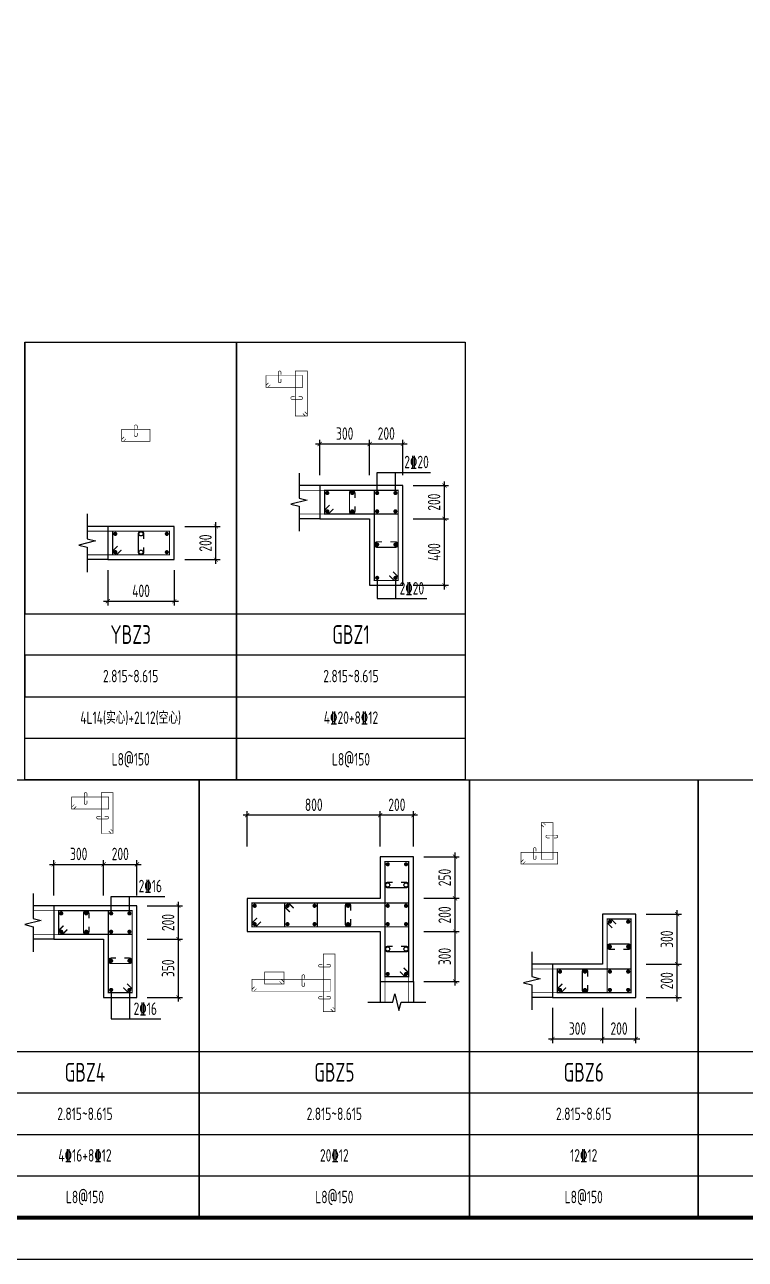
# Model space of a CAD drawing. Extents: x -668857 to 154266, y -275694 to 291306.
# Drawn here: x -338085 to -320747, y 28700 to 58397 of the extents above; entities that cross this region are included whole.
import ezdxf
from ezdxf.enums import TextEntityAlignment as Align

# ---------------------------------------------------------------- set-up
doc = ezdxf.new("R2010")
doc.units = 0
doc.header["$LTSCALE"] = 1000
doc.layers.get('0').update_dxf_attribs({"linetype": 'CONTINUOUS'})
doc.layers.get('DEFPOINTS').update_dxf_attribs({"linetype": 'CONTINUOUS'})
for name, color, linetype in [('-TK', 7, 'CONTINUOUS'), ('COLU_DE_DIM', 3, 'CONTINUOUS'), ('COLU_DE_TH', 7, 'CONTINUOUS'), ('LABEL', 1, 'CONTINUOUS'), ('LINK', 6, 'CONTINUOUS'), ('LINK-INDEX', 6, 'CONTINUOUS'), ('REIN', 6, 'CONTINUOUS'), ('TAB', 7, 'CONTINUOUS'), ('TAB_TEXT', 7, 'CONTINUOUS'), ('TEXT25', 2, 'CONTINUOUS'), ('THIN', 7, 'CONTINUOUS')]:
    doc.layers.add(name, color=color, linetype=linetype)
doc.styles.add('TSSD_DIMENSION', font='Tssdeng.shx', dxfattribs={"width": 0.7, "bigfont": 'tssdchn.shx'})
doc.styles.add('TSSD_REIN', font='tssdeng.shx', dxfattribs={"width": 0.7, "height": 300, "bigfont": 'tssdchn.shx'})
doc.dimstyles.new('TSSD_25_100', dxfattribs={"dimtxt": 300, "dimasz": 100, "dimexe": 100, "dimexo": 250, "dimgap": 100, "dimtad": 1, "dimdec": 0, "dimlfac": 0.25, "dimzin": 0, "dimdsep": 46, "dimtxsty": 'TSSD_DIMENSION', "dimblk": 'ARCHTICK', "dimcen": 0, "dimdle": 100, "dimclrt": 7, "dimadec": 0, "dimazin": 0, "dimtfac": 1, "dimtdec": 0, "dimtix": 1, "dimtmove": 2, "dimatfit": 3, "dimldrblk": 'ARCHTICK', "dimfxl": 0, "dimtolj": 1, "dimtzin": 0, "dimarcsym": 0})

# ---------------------------------------------------------------- blocks, each defined once
blk = doc.blocks.new('_ArchTick')
at = {"color": 0, "linetype": 'ByBlock', "const_width": 0.15}
blk.add_lwpolyline([(-0.5, -0.5), (0.5, 0.5)], dxfattribs=at)
blk = doc.blocks.new('*D1271')
at = {"layer": 'COLU_DE_DIM', "color": 0, "lineweight": -2}
for p, q in [((-336085, 45279), (-336085, 44429)), ((-334485, 45279), (-334485, 44429)), ((-336185, 44529), (-334385, 44529))]:
    blk.add_line(p, q, dxfattribs=at)
at = {"layer": 'DEFPOINTS', "color": 0}
for p in [(-336085, 45529), (-334485, 45529), (-334485, 44529)]:
    blk.add_point(p, dxfattribs=at)
at = {"layer": 'COLU_DE_DIM', "color": 0, "lineweight": -2, "xscale": 100, "yscale": 100, "zscale": 100, "rotation": 180}
blk.add_blockref('_ArchTick', (-336085, 44529), dxfattribs=at)
at = {"layer": 'COLU_DE_DIM', "color": 0, "lineweight": -2, "xscale": 100, "yscale": 100, "zscale": 100}
blk.add_blockref('_ArchTick', (-334485, 44529), dxfattribs=at)
at = {"layer": 'COLU_DE_DIM', "color": 7, "insert": (-335285, 44779), "char_height": 300, "attachment_point": 5, "style": 'TSSD_DIMENSION'}
blk.add_mtext('\\A1;400', dxfattribs=at)
blk = doc.blocks.new('*D1272')
at = {"layer": 'COLU_DE_DIM', "color": 0, "lineweight": -2}
for p, q in [((-334235, 46329), (-333385, 46329)), ((-333485, 45429), (-333485, 46429)), ((-334235, 45529), (-333385, 45529))]:
    blk.add_line(p, q, dxfattribs=at)
at = {"layer": 'DEFPOINTS', "color": 0}
for p in [(-334485, 46329), (-333485, 46329), (-334485, 45529)]:
    blk.add_point(p, dxfattribs=at)
at = {"layer": 'COLU_DE_DIM', "color": 0, "lineweight": -2, "xscale": 100, "yscale": 100, "zscale": 100}
for p, rotation in [((-333485, 46329), 90), ((-333485, 45529), 270)]:
    blk.add_blockref('_ArchTick', p, dxfattribs=dict(at, rotation=rotation))
at = {"layer": 'COLU_DE_DIM', "color": 7, "insert": (-333735, 45929), "char_height": 300, "attachment_point": 5, "rotation": 90, "style": 'TSSD_DIMENSION'}
blk.add_mtext('\\A1;200', dxfattribs=at)
blk = doc.blocks.new('*D1283')
at = {"layer": 'COLU_DE_DIM', "color": 0, "lineweight": -2}
for p, q in [((-330985, 47562), (-330985, 48412)), ((-329785, 47562), (-329785, 48412)), ((-331085, 48312), (-329685, 48312))]:
    blk.add_line(p, q, dxfattribs=at)
at = {"layer": 'DEFPOINTS', "color": 0}
for p in [(-329785, 48312), (-330985, 47312), (-329785, 47312)]:
    blk.add_point(p, dxfattribs=at)
at = {"layer": 'COLU_DE_DIM', "color": 0, "lineweight": -2, "xscale": 100, "yscale": 100, "zscale": 100, "rotation": 180}
blk.add_blockref('_ArchTick', (-330985, 48312), dxfattribs=at)
at = {"layer": 'COLU_DE_DIM', "color": 0, "lineweight": -2, "xscale": 100, "yscale": 100, "zscale": 100}
blk.add_blockref('_ArchTick', (-329785, 48312), dxfattribs=at)
at = {"layer": 'COLU_DE_DIM', "color": 7, "insert": (-330385, 48562), "char_height": 300, "attachment_point": 5, "style": 'TSSD_DIMENSION'}
blk.add_mtext('\\A1;300', dxfattribs=at)
blk = doc.blocks.new('*D1284')
at = {"layer": 'COLU_DE_DIM', "color": 0, "lineweight": -2}
for p, q in [((-329785, 47562), (-329785, 48412)), ((-328985, 47562), (-328985, 48412)), ((-329885, 48312), (-328885, 48312))]:
    blk.add_line(p, q, dxfattribs=at)
at = {"layer": 'DEFPOINTS', "color": 0}
for p in [(-328985, 48312), (-329785, 47312), (-328985, 47312)]:
    blk.add_point(p, dxfattribs=at)
at = {"layer": 'COLU_DE_DIM', "color": 0, "lineweight": -2, "xscale": 100, "yscale": 100, "zscale": 100, "rotation": 180}
blk.add_blockref('_ArchTick', (-329785, 48312), dxfattribs=at)
at = {"layer": 'COLU_DE_DIM', "color": 0, "lineweight": -2, "xscale": 100, "yscale": 100, "zscale": 100}
blk.add_blockref('_ArchTick', (-328985, 48312), dxfattribs=at)
at = {"layer": 'COLU_DE_DIM', "color": 7, "insert": (-329385, 48562), "char_height": 300, "attachment_point": 5, "style": 'TSSD_DIMENSION'}
blk.add_mtext('\\A1;200', dxfattribs=at)
blk = doc.blocks.new('*D1285')
at = {"layer": 'COLU_DE_DIM', "color": 0, "lineweight": -2}
for p, q in [((-328735, 46512), (-327885, 46512)), ((-327985, 44812), (-327985, 46612)), ((-328735, 44912), (-327885, 44912))]:
    blk.add_line(p, q, dxfattribs=at)
at = {"layer": 'DEFPOINTS', "color": 0}
for p in [(-328985, 46512), (-327985, 46512), (-328985, 44912)]:
    blk.add_point(p, dxfattribs=at)
at = {"layer": 'COLU_DE_DIM', "color": 0, "lineweight": -2, "xscale": 100, "yscale": 100, "zscale": 100}
for p, rotation in [((-327985, 46512), 90), ((-327985, 44912), 270)]:
    blk.add_blockref('_ArchTick', p, dxfattribs=dict(at, rotation=rotation))
at = {"layer": 'COLU_DE_DIM', "color": 7, "insert": (-328235, 45712), "char_height": 300, "attachment_point": 5, "rotation": 90, "style": 'TSSD_DIMENSION'}
blk.add_mtext('\\A1;400', dxfattribs=at)
blk = doc.blocks.new('*D1286')
at = {"layer": 'COLU_DE_DIM', "color": 0, "lineweight": -2}
for p, q in [((-328735, 47312), (-327885, 47312)), ((-327985, 46412), (-327985, 47412)), ((-328735, 46512), (-327885, 46512))]:
    blk.add_line(p, q, dxfattribs=at)
at = {"layer": 'DEFPOINTS', "color": 0}
for p in [(-328985, 47312), (-327985, 47312), (-328985, 46512)]:
    blk.add_point(p, dxfattribs=at)
at = {"layer": 'COLU_DE_DIM', "color": 0, "lineweight": -2, "xscale": 100, "yscale": 100, "zscale": 100}
for p, rotation in [((-327985, 47312), 90), ((-327985, 46512), 270)]:
    blk.add_blockref('_ArchTick', p, dxfattribs=dict(at, rotation=rotation))
at = {"layer": 'COLU_DE_DIM', "color": 7, "insert": (-328235, 46912), "char_height": 300, "attachment_point": 5, "rotation": 90, "style": 'TSSD_DIMENSION'}
blk.add_mtext('\\A1;200', dxfattribs=at)
blk = doc.blocks.new('*D1287')
at = {"layer": 'COLU_DE_DIM', "color": 0, "lineweight": -2}
for p, q in [((-337485, 38200), (-336085, 38200)), ((-337385, 37450), (-337385, 38300)), ((-336185, 37450), (-336185, 38300))]:
    blk.add_line(p, q, dxfattribs=at)
at = {"layer": 'DEFPOINTS', "color": 0}
for p in [(-336185, 38200), (-337385, 37200), (-336185, 37200)]:
    blk.add_point(p, dxfattribs=at)
at = {"layer": 'COLU_DE_DIM', "color": 0, "lineweight": -2, "xscale": 100, "yscale": 100, "zscale": 100, "rotation": 180}
blk.add_blockref('_ArchTick', (-337385, 38200), dxfattribs=at)
at = {"layer": 'COLU_DE_DIM', "color": 0, "lineweight": -2, "xscale": 100, "yscale": 100, "zscale": 100}
blk.add_blockref('_ArchTick', (-336185, 38200), dxfattribs=at)
at = {"layer": 'COLU_DE_DIM', "color": 7, "insert": (-336785, 38450), "char_height": 300, "attachment_point": 5, "style": 'TSSD_DIMENSION'}
blk.add_mtext('\\A1;300', dxfattribs=at)
blk = doc.blocks.new('*D1288')
at = {"layer": 'COLU_DE_DIM', "color": 0, "lineweight": -2}
for p, q in [((-336285, 38200), (-335285, 38200)), ((-336185, 37450), (-336185, 38300)), ((-335385, 37450), (-335385, 38300))]:
    blk.add_line(p, q, dxfattribs=at)
at = {"layer": 'DEFPOINTS', "color": 0}
for p in [(-335385, 38200), (-336185, 37200), (-335385, 37200)]:
    blk.add_point(p, dxfattribs=at)
at = {"layer": 'COLU_DE_DIM', "color": 0, "lineweight": -2, "xscale": 100, "yscale": 100, "zscale": 100, "rotation": 180}
blk.add_blockref('_ArchTick', (-336185, 38200), dxfattribs=at)
at = {"layer": 'COLU_DE_DIM', "color": 0, "lineweight": -2, "xscale": 100, "yscale": 100, "zscale": 100}
blk.add_blockref('_ArchTick', (-335385, 38200), dxfattribs=at)
at = {"layer": 'COLU_DE_DIM', "color": 7, "insert": (-335785, 38450), "char_height": 300, "attachment_point": 5, "style": 'TSSD_DIMENSION'}
blk.add_mtext('\\A1;200', dxfattribs=at)
blk = doc.blocks.new('*D1289')
at = {"layer": 'COLU_DE_DIM', "color": 0, "lineweight": -2}
for p, q in [((-335135, 36400), (-334285, 36400)), ((-334385, 34900), (-334385, 36500)), ((-335135, 35000), (-334285, 35000))]:
    blk.add_line(p, q, dxfattribs=at)
at = {"layer": 'DEFPOINTS', "color": 0}
for p in [(-335385, 36400), (-334385, 36400), (-335385, 35000)]:
    blk.add_point(p, dxfattribs=at)
at = {"layer": 'COLU_DE_DIM', "color": 0, "lineweight": -2, "xscale": 100, "yscale": 100, "zscale": 100}
for p, rotation in [((-334385, 36400), 90), ((-334385, 35000), 270)]:
    blk.add_blockref('_ArchTick', p, dxfattribs=dict(at, rotation=rotation))
at = {"layer": 'COLU_DE_DIM', "color": 7, "insert": (-334635, 35700), "char_height": 300, "attachment_point": 5, "rotation": 90, "style": 'TSSD_DIMENSION'}
blk.add_mtext('\\A1;350', dxfattribs=at)
blk = doc.blocks.new('*D1290')
at = {"layer": 'COLU_DE_DIM', "color": 0, "lineweight": -2}
for p, q in [((-335135, 37200), (-334285, 37200)), ((-334385, 36300), (-334385, 37300)), ((-335135, 36400), (-334285, 36400))]:
    blk.add_line(p, q, dxfattribs=at)
at = {"layer": 'DEFPOINTS', "color": 0}
for p in [(-335385, 37200), (-334385, 37200), (-335385, 36400)]:
    blk.add_point(p, dxfattribs=at)
at = {"layer": 'COLU_DE_DIM', "color": 0, "lineweight": -2, "xscale": 100, "yscale": 100, "zscale": 100}
for p, rotation in [((-334385, 37200), 90), ((-334385, 36400), 270)]:
    blk.add_blockref('_ArchTick', p, dxfattribs=dict(at, rotation=rotation))
at = {"layer": 'COLU_DE_DIM', "color": 7, "insert": (-334635, 36800), "char_height": 300, "attachment_point": 5, "rotation": 90, "style": 'TSSD_DIMENSION'}
blk.add_mtext('\\A1;200', dxfattribs=at)
blk = doc.blocks.new('*D1295')
at = {"layer": 'COLU_DE_DIM', "color": 0, "lineweight": -2}
for p, q in [((-325385, 34750), (-325385, 33900)), ((-324185, 34750), (-324185, 33900)), ((-325485, 34000), (-324085, 34000))]:
    blk.add_line(p, q, dxfattribs=at)
at = {"layer": 'DEFPOINTS', "color": 0}
for p in [(-325385, 35000), (-324185, 35000), (-324185, 34000)]:
    blk.add_point(p, dxfattribs=at)
at = {"layer": 'COLU_DE_DIM', "color": 0, "lineweight": -2, "xscale": 100, "yscale": 100, "zscale": 100, "rotation": 180}
blk.add_blockref('_ArchTick', (-325385, 34000), dxfattribs=at)
at = {"layer": 'COLU_DE_DIM', "color": 0, "lineweight": -2, "xscale": 100, "yscale": 100, "zscale": 100}
blk.add_blockref('_ArchTick', (-324185, 34000), dxfattribs=at)
at = {"layer": 'COLU_DE_DIM', "color": 7, "insert": (-324785, 34250), "char_height": 300, "attachment_point": 5, "style": 'TSSD_DIMENSION'}
blk.add_mtext('\\A1;300', dxfattribs=at)
blk = doc.blocks.new('*D1296')
at = {"layer": 'COLU_DE_DIM', "color": 0, "lineweight": -2}
for p, q in [((-324185, 34750), (-324185, 33900)), ((-323385, 34750), (-323385, 33900)), ((-324285, 34000), (-323285, 34000))]:
    blk.add_line(p, q, dxfattribs=at)
at = {"layer": 'DEFPOINTS', "color": 0}
for p in [(-324185, 35000), (-323385, 35000), (-323385, 34000)]:
    blk.add_point(p, dxfattribs=at)
at = {"layer": 'COLU_DE_DIM', "color": 0, "lineweight": -2, "xscale": 100, "yscale": 100, "zscale": 100, "rotation": 180}
blk.add_blockref('_ArchTick', (-324185, 34000), dxfattribs=at)
at = {"layer": 'COLU_DE_DIM', "color": 0, "lineweight": -2, "xscale": 100, "yscale": 100, "zscale": 100}
blk.add_blockref('_ArchTick', (-323385, 34000), dxfattribs=at)
at = {"layer": 'COLU_DE_DIM', "color": 7, "insert": (-323785, 34250), "char_height": 300, "attachment_point": 5, "style": 'TSSD_DIMENSION'}
blk.add_mtext('\\A1;200', dxfattribs=at)
blk = doc.blocks.new('*D1297')
at = {"layer": 'COLU_DE_DIM', "color": 0, "lineweight": -2}
for p, q in [((-323135, 35800), (-322285, 35800)), ((-322385, 34900), (-322385, 35900)), ((-323135, 35000), (-322285, 35000))]:
    blk.add_line(p, q, dxfattribs=at)
at = {"layer": 'DEFPOINTS', "color": 0}
for p in [(-323385, 35800), (-322385, 35800), (-323385, 35000)]:
    blk.add_point(p, dxfattribs=at)
at = {"layer": 'COLU_DE_DIM', "color": 0, "lineweight": -2, "xscale": 100, "yscale": 100, "zscale": 100}
for p, rotation in [((-322385, 35800), 90), ((-322385, 35000), 270)]:
    blk.add_blockref('_ArchTick', p, dxfattribs=dict(at, rotation=rotation))
at = {"layer": 'COLU_DE_DIM', "color": 7, "insert": (-322635, 35400), "char_height": 300, "attachment_point": 5, "rotation": 90, "style": 'TSSD_DIMENSION'}
blk.add_mtext('\\A1;200', dxfattribs=at)
blk = doc.blocks.new('*D1298')
at = {"layer": 'COLU_DE_DIM', "color": 0, "lineweight": -2}
for p, q in [((-323135, 37000), (-322285, 37000)), ((-322385, 35700), (-322385, 37100)), ((-323135, 35800), (-322285, 35800))]:
    blk.add_line(p, q, dxfattribs=at)
at = {"layer": 'DEFPOINTS', "color": 0}
for p in [(-323385, 37000), (-322385, 37000), (-323385, 35800)]:
    blk.add_point(p, dxfattribs=at)
at = {"layer": 'COLU_DE_DIM', "color": 0, "lineweight": -2, "xscale": 100, "yscale": 100, "zscale": 100}
for p, rotation in [((-322385, 37000), 90), ((-322385, 35800), 270)]:
    blk.add_blockref('_ArchTick', p, dxfattribs=dict(at, rotation=rotation))
at = {"layer": 'COLU_DE_DIM', "color": 7, "insert": (-322635, 36400), "char_height": 300, "attachment_point": 5, "rotation": 90, "style": 'TSSD_DIMENSION'}
blk.add_mtext('\\A1;300', dxfattribs=at)
blk = doc.blocks.new('*D2083')
at = {"layer": 'COLU_DE_DIM', "color": 0, "lineweight": -2}
for p, q in [((-328480, 36583), (-327630, 36583)), ((-327730, 35283), (-327730, 36683)), ((-328480, 35383), (-327630, 35383))]:
    blk.add_line(p, q, dxfattribs=at)
at = {"layer": 'DEFPOINTS', "color": 0}
for p in [(-328730, 36583), (-327730, 36583), (-328730, 35383)]:
    blk.add_point(p, dxfattribs=at)
at = {"layer": 'COLU_DE_DIM', "color": 0, "lineweight": -2, "xscale": 100, "yscale": 100, "zscale": 100}
for p, rotation in [((-327730, 36583), 90), ((-327730, 35383), 270)]:
    blk.add_blockref('_ArchTick', p, dxfattribs=dict(at, rotation=rotation))
at = {"layer": 'COLU_DE_DIM', "color": 7, "insert": (-327980, 35983), "char_height": 300, "attachment_point": 5, "rotation": 90, "style": 'TSSD_DIMENSION'}
blk.add_mtext('\\A1;300', dxfattribs=at)
blk = doc.blocks.new('*D2084')
at = {"layer": 'COLU_DE_DIM', "color": 0, "lineweight": -2}
for p, q in [((-327730, 36483), (-327730, 37483)), ((-328480, 37383), (-327630, 37383)), ((-328480, 36583), (-327630, 36583))]:
    blk.add_line(p, q, dxfattribs=at)
at = {"layer": 'DEFPOINTS', "color": 0}
for p in [(-328730, 37383), (-327730, 37383), (-328730, 36583)]:
    blk.add_point(p, dxfattribs=at)
at = {"layer": 'COLU_DE_DIM', "color": 0, "lineweight": -2, "xscale": 100, "yscale": 100, "zscale": 100}
for p, rotation in [((-327730, 37383), 90), ((-327730, 36583), 270)]:
    blk.add_blockref('_ArchTick', p, dxfattribs=dict(at, rotation=rotation))
at = {"layer": 'COLU_DE_DIM', "color": 7, "insert": (-327980, 36983), "char_height": 300, "attachment_point": 5, "rotation": 90, "style": 'TSSD_DIMENSION'}
blk.add_mtext('\\A1;200', dxfattribs=at)
blk = doc.blocks.new('*D2085')
at = {"layer": 'COLU_DE_DIM', "color": 0, "lineweight": -2}
for p, q in [((-328480, 38383), (-327630, 38383)), ((-327730, 37283), (-327730, 38483)), ((-328480, 37383), (-327630, 37383))]:
    blk.add_line(p, q, dxfattribs=at)
at = {"layer": 'DEFPOINTS', "color": 0}
for p in [(-328730, 38383), (-327730, 38383), (-328730, 37383)]:
    blk.add_point(p, dxfattribs=at)
at = {"layer": 'COLU_DE_DIM', "color": 0, "lineweight": -2, "xscale": 100, "yscale": 100, "zscale": 100}
for p, rotation in [((-327730, 38383), 90), ((-327730, 37383), 270)]:
    blk.add_blockref('_ArchTick', p, dxfattribs=dict(at, rotation=rotation))
at = {"layer": 'COLU_DE_DIM', "color": 7, "insert": (-327980, 37883), "char_height": 300, "attachment_point": 5, "rotation": 90, "style": 'TSSD_DIMENSION'}
blk.add_mtext('\\A1;250', dxfattribs=at)
blk = doc.blocks.new('*D2086')
at = {"layer": 'COLU_DE_DIM', "color": 0, "lineweight": -2}
for p, q in [((-328630, 39383), (-329630, 39383)), ((-329530, 38633), (-329530, 39483)), ((-328730, 38633), (-328730, 39483))]:
    blk.add_line(p, q, dxfattribs=at)
at = {"layer": 'DEFPOINTS', "color": 0}
for p in [(-329530, 39383), (-329530, 38383), (-328730, 38383)]:
    blk.add_point(p, dxfattribs=at)
at = {"layer": 'COLU_DE_DIM', "color": 0, "lineweight": -2, "xscale": 100, "yscale": 100, "zscale": 100}
for p, rotation in [((-329530, 39383), 179.9999998932783), ((-328730, 39383), 359.9999998932783)]:
    blk.add_blockref('_ArchTick', p, dxfattribs=dict(at, rotation=rotation))
at = {"layer": 'COLU_DE_DIM', "color": 7, "insert": (-329130, 39633), "char_height": 300, "attachment_point": 5, "rotation": 360, "style": 'TSSD_DIMENSION'}
blk.add_mtext('\\A1;200', dxfattribs=at)
blk = doc.blocks.new('*D2087')
at = {"layer": 'COLU_DE_DIM', "color": 0, "lineweight": -2}
for p, q in [((-329430, 39383), (-332830, 39383)), ((-332730, 38633), (-332730, 39483)), ((-329530, 38633), (-329530, 39483))]:
    blk.add_line(p, q, dxfattribs=at)
at = {"layer": 'DEFPOINTS', "color": 0}
for p in [(-332730, 39383), (-332730, 38383), (-329530, 38383)]:
    blk.add_point(p, dxfattribs=at)
at = {"layer": 'COLU_DE_DIM', "color": 0, "lineweight": -2, "xscale": 100, "yscale": 100, "zscale": 100}
for p, rotation in [((-332730, 39383), 179.9999998932783), ((-329530, 39383), 359.9999998932783)]:
    blk.add_blockref('_ArchTick', p, dxfattribs=dict(at, rotation=rotation))
at = {"layer": 'COLU_DE_DIM', "color": 7, "insert": (-331130, 39633), "char_height": 300, "attachment_point": 5, "rotation": 360, "style": 'TSSD_DIMENSION'}
blk.add_mtext('\\A1;800', dxfattribs=at)
blk = doc.blocks.new('A1')
blk.add_lwpolyline([(0, 59400), (0, 0), (84100, 0), (84100, 59400)], close=True)
at = {"const_width": 100}
blk.add_lwpolyline([(2500, 58400), (2500, 1000), (83100, 1000), (83100, 58400)], close=True, dxfattribs=at)

msp = doc.modelspace()

# ---------------------------------------------------------------- linework, layer by layer
at = {"layer": 'COLU_DE_TH'}
for points in [[(-330984.77, 47311.9), (-330984.77, 46511.9), (-329784.77, 46511.9), (-329784.77, 44911.9), (-328984.77, 44911.9), (-328984.77, 47311.9), (-330984.77, 47311.9)], [(-336084.77, 46329.22), (-336084.77, 45529.22), (-334484.77, 45529.22), (-334484.77, 46329.22), (-336084.77, 46329.22)], [(-329529.66, 35382.52), (-328729.66, 35382.52), (-328729.66, 38382.52), (-329529.66, 38382.52), (-329529.66, 37382.52), (-332730.15, 37382.52), (-332730.15, 36582.52), (-329529.66, 36582.52), (-329529.66, 35382.52)], [(-337384.7, 37199.67), (-337384.7, 36399.67), (-336184.7, 36399.67), (-336184.7, 34999.67), (-335384.7, 34999.67), (-335384.7, 37199.67), (-337384.7, 37199.67)], [(-325384.7, 35799.67), (-325384.7, 34999.67), (-323384.7, 34999.67), (-323384.7, 36999.67), (-324184.7, 36999.67), (-324184.7, 35799.67), (-325384.7, 35799.67)]]:
    msp.add_lwpolyline(points, close=True, dxfattribs=at)
at = {"layer": 'LABEL'}
for p, q in [((-329604.77, 47627.42), (-328324.77, 47627.42)), ((-329604.77, 47131.9), (-329604.77, 47627.42)), ((-329164.77, 47131.9), (-329164.77, 47627.42)), ((-329604.77, 45091.9), (-329604.77, 44596.37)), ((-329164.77, 45091.9), (-329164.77, 44596.37)), ((-329604.77, 44596.37), (-328410.16, 44596.37)), ((-336004.7, 37427.12), (-334715.98, 37427.12)), ((-336004.7, 37019.67), (-336004.7, 37427.12)), ((-335564.7, 37019.67), (-335564.7, 37427.12)), ((-336004.7, 35179.67), (-336004.7, 34483.8)), ((-335564.7, 35179.67), (-335564.7, 34483.8)), ((-336004.7, 34483.8), (-334810.09, 34483.8))]:
    msp.add_line(p, q, dxfattribs=at)
at = {"layer": 'LINK', "const_width": 30}
for points in [[(-330657.84, 46746.9), (-330777.84, 46626.9), (-330869.77, 46626.9), (-330869.77, 47196.9), (-329099.77, 47196.9), (-329099.77, 46626.9), (-330869.77, 46626.9), (-330869.77, 46718.82), (-330749.77, 46838.82)], [(-329219.77, 45238.82), (-329099.77, 45118.82), (-329099.77, 45026.9), (-329669.77, 45026.9), (-329669.77, 47196.9), (-329099.77, 47196.9), (-329099.77, 45026.9), (-329191.69, 45026.9), (-329311.69, 45146.9)], [(-335757.84, 45764.22), (-335877.84, 45644.22), (-335969.77, 45644.22), (-335969.77, 46214.22), (-334599.77, 46214.22), (-334599.77, 45644.22), (-335969.77, 45644.22), (-335969.77, 45736.14), (-335849.77, 45856.14)], [(-328964.66, 35709.44), (-328844.66, 35589.44), (-328844.66, 35497.52), (-329414.66, 35497.52), (-329414.66, 38267.52), (-328844.66, 38267.52), (-328844.66, 35497.52), (-328936.58, 35497.52), (-329056.58, 35617.52)], [(-332403.23, 36817.52), (-332523.23, 36697.52), (-332615.15, 36697.52), (-332615.15, 37267.52), (-328844.66, 37267.52), (-328844.66, 36697.52), (-332615.15, 36697.52), (-332615.15, 36789.44), (-332495.15, 36909.44)], [(-331706.77, 37055.6), (-331826.77, 37175.6), (-331826.77, 37267.52), (-331045.46, 37267.52), (-331045.46, 36697.52), (-331826.77, 36697.52), (-331826.77, 37267.52), (-331734.84, 37267.52), (-331614.84, 37147.52)], [(-337057.77, 36634.67), (-337177.77, 36514.67), (-337269.7, 36514.67), (-337269.7, 37084.67), (-335499.7, 37084.67), (-335499.7, 36514.67), (-337269.7, 36514.67), (-337269.7, 36606.59), (-337149.7, 36726.59)], [(-335619.7, 35326.59), (-335499.7, 35206.59), (-335499.7, 35114.67), (-336069.7, 35114.67), (-336069.7, 37084.67), (-335499.7, 37084.67), (-335499.7, 35114.67), (-335591.62, 35114.67), (-335711.62, 35234.67)], [(-323949.7, 36672.74), (-324069.7, 36792.74), (-324069.7, 36884.67), (-323499.7, 36884.67), (-323499.7, 35114.67), (-324069.7, 35114.67), (-324069.7, 36884.67), (-323977.78, 36884.67), (-323857.78, 36764.67)], [(-325057.78, 35234.67), (-325177.78, 35114.67), (-325269.7, 35114.67), (-325269.7, 35684.67), (-323499.7, 35684.67), (-323499.7, 35114.67), (-325269.7, 35114.67), (-325269.7, 35206.59), (-325149.7, 35326.59)]]:
    msp.add_lwpolyline(points, dxfattribs=at)
for points in [[(-330139.77, 47011.9), (-330139.77, 47131.9, 1), (-330269.77, 47131.9), (-330269.77, 46691.9, 1), (-330139.77, 46691.9), (-330139.77, 46811.9)], [(-335219.77, 46029.22), (-335219.77, 46149.22, 1), (-335349.77, 46149.22), (-335349.77, 45709.22, 1), (-335219.77, 45709.22), (-335219.77, 45829.22)], [(-329484.77, 45956.9), (-329604.77, 45956.9, 1), (-329604.77, 45826.9), (-329164.77, 45826.9, 1), (-329164.77, 45956.9), (-329284.77, 45956.9)], [(-329229.66, 37767.52), (-329349.66, 37767.52, 1), (-329349.66, 37637.52), (-328909.66, 37637.52, 1), (-328909.66, 37767.52), (-329029.66, 37767.52)], [(-330240.46, 37082.52), (-330240.46, 37202.52, 1), (-330370.46, 37202.52), (-330370.46, 36762.52, 1), (-330240.46, 36762.52), (-330240.46, 36882.52)], [(-336539.7, 36899.67), (-336539.7, 37019.67, 1), (-336669.7, 37019.67), (-336669.7, 36579.67, 1), (-336539.7, 36579.67), (-336539.7, 36699.67)], [(-329229.66, 36227.52), (-329349.66, 36227.52, 1), (-329349.66, 36097.52), (-328909.66, 36097.52, 1), (-328909.66, 36227.52), (-329029.66, 36227.52)], [(-323684.7, 36154.67), (-323564.7, 36154.67, 1), (-323564.7, 36284.67), (-324004.7, 36284.67, 1), (-324004.7, 36154.67), (-323884.7, 36154.67)], [(-335884.7, 35944.67), (-336004.7, 35944.67, 1), (-336004.7, 35814.67), (-335564.7, 35814.67, 1), (-335564.7, 35944.67), (-335684.7, 35944.67)], [(-324539.7, 35499.67), (-324539.7, 35619.67, 1), (-324669.7, 35619.67), (-324669.7, 35179.67, 1), (-324539.7, 35179.67), (-324539.7, 35299.67)]]:
    msp.add_lwpolyline(points, format="xyb", dxfattribs=at)
at = {"layer": 'LINK-INDEX', "const_width": 15}
for points in [[(-332175.82, 49733.33), (-332235.82, 49673.33), (-332281.78, 49673.33), (-332281.78, 49958.33), (-331396.78, 49958.33), (-331396.78, 49673.33), (-332281.78, 49673.33), (-332281.78, 49719.3), (-332221.78, 49779.3)], [(-331346.78, 49089.3), (-331286.78, 49029.3), (-331286.78, 48983.34), (-331571.78, 48983.34), (-331571.78, 50068.33), (-331286.78, 50068.33), (-331286.78, 48983.34), (-331332.74, 48983.34), (-331392.74, 49043.34)], [(-335646.3, 48436.72), (-335706.3, 48376.72), (-335752.27, 48376.72), (-335752.27, 48661.72), (-335067.27, 48661.72), (-335067.27, 48376.72), (-335752.27, 48376.72), (-335752.27, 48422.68), (-335692.27, 48482.68)], [(-336846.24, 39591.98), (-336906.24, 39531.98), (-336952.2, 39531.98), (-336952.2, 39816.98), (-336067.2, 39816.98), (-336067.2, 39531.98), (-336952.2, 39531.98), (-336952.2, 39577.94), (-336892.2, 39637.94)], [(-336017.2, 39047.94), (-335957.2, 38987.94), (-335957.2, 38941.98), (-336242.2, 38941.98), (-336242.2, 39926.98), (-335957.2, 39926.98), (-335957.2, 38941.98), (-336003.16, 38941.98), (-336063.16, 39001.98)], [(-325596.05, 39095.72), (-325656.05, 39155.72), (-325656.05, 39201.68), (-325371.05, 39201.68), (-325371.05, 38316.68), (-325656.05, 38316.68), (-325656.05, 39201.68), (-325610.09, 39201.68), (-325550.09, 39141.68)], [(-326040.09, 38266.68), (-326100.09, 38206.68), (-326146.05, 38206.68), (-326146.05, 38491.68), (-325261.05, 38491.68), (-325261.05, 38206.68), (-326146.05, 38206.68), (-326146.05, 38252.64), (-326086.05, 38312.64)], [(-330677.2, 34765.71), (-330617.2, 34705.71), (-330617.2, 34659.75), (-330902.2, 34659.75), (-330902.2, 36044.75), (-330617.2, 36044.75), (-330617.2, 34659.75), (-330663.16, 34659.75), (-330723.16, 34719.75)], [(-332506.49, 35209.75), (-332566.49, 35149.75), (-332612.45, 35149.75), (-332612.45, 35434.75), (-330727.2, 35434.75), (-330727.2, 35149.75), (-332612.45, 35149.75), (-332612.45, 35195.71), (-332552.45, 35255.71)], [(-331906.1, 35430.71), (-331846.1, 35370.71), (-331846.1, 35324.75), (-332311.1, 35324.75), (-332311.1, 35609.75), (-331846.1, 35609.75), (-331846.1, 35324.75), (-331892.06, 35324.75), (-331952.06, 35384.75)]]:
    msp.add_lwpolyline(points, dxfattribs=at)
for points in [[(-331916.78, 49975.83), (-331916.78, 50035.83, 1), (-331981.78, 50035.83), (-331981.78, 49815.83, 1), (-331916.78, 49815.83), (-331916.78, 49875.83)], [(-331589.28, 49448.34), (-331649.28, 49448.34, 1), (-331649.28, 49383.34), (-331429.28, 49383.34, 1), (-331429.28, 49448.34), (-331489.28, 49448.34)], [(-335377.27, 48679.22), (-335377.27, 48739.22, 1), (-335442.27, 48739.22), (-335442.27, 48519.22, 1), (-335377.27, 48519.22), (-335377.27, 48579.22)], [(-336587.2, 39834.48), (-336587.2, 39894.48, 1), (-336652.2, 39894.48), (-336652.2, 39674.48, 1), (-336587.2, 39674.48), (-336587.2, 39734.48)], [(-336259.7, 39356.98), (-336319.7, 39356.98, 1), (-336319.7, 39291.98), (-336099.7, 39291.98, 1), (-336099.7, 39356.98), (-336159.7, 39356.98)], [(-325353.55, 38836.68), (-325293.55, 38836.68, 1), (-325293.55, 38901.68), (-325513.55, 38901.68, 1), (-325513.55, 38836.68), (-325453.55, 38836.68)], [(-325781.05, 38509.18), (-325781.05, 38569.18, 1), (-325846.05, 38569.18), (-325846.05, 38349.18, 1), (-325781.05, 38349.18), (-325781.05, 38409.18)], [(-330919.7, 35794.75), (-330979.7, 35794.75, 1), (-330979.7, 35729.75), (-330759.7, 35729.75, 1), (-330759.7, 35794.75), (-330819.7, 35794.75)], [(-331347.33, 35452.25), (-331347.33, 35512.25, 1), (-331412.33, 35512.25), (-331412.33, 35292.25, 1), (-331347.33, 35292.25), (-331347.33, 35352.25)], [(-330919.7, 35024.75), (-330979.7, 35024.75, 1), (-330979.7, 34959.75), (-330759.7, 34959.75, 1), (-330759.7, 35024.75), (-330819.7, 35024.75)]]:
    msp.add_lwpolyline(points, format="xyb", dxfattribs=at)
at = {"layer": 'LINK-INDEX', "color": 1, "const_width": 20}
for points in [[(-330769.77, 47196.9), (-331484.77, 47196.9)], [(-330769.77, 46626.9), (-331484.77, 46626.9)], [(-335869.77, 46214.22), (-336584.77, 46214.22)], [(-335869.77, 45644.22), (-336584.77, 45644.22)], [(-337169.7, 37084.67), (-337884.7, 37084.67)], [(-337169.7, 36514.67), (-337884.7, 36514.67)], [(-325169.7, 35684.67), (-325884.7, 35684.67)], [(-329414.66, 35597.52), (-329414.66, 34882.52)], [(-328844.66, 35597.52), (-328844.66, 34882.52)], [(-325169.7, 35114.67), (-325884.7, 35114.67)]]:
    msp.add_lwpolyline(points, dxfattribs=at)
at = {"layer": 'REIN', "const_width": 50}
for points in [[(-330829.77, 47131.9, 1), (-330779.77, 47131.9, 1), (-330829.77, 47131.9)], [(-330229.77, 47131.9, 1), (-330179.77, 47131.9, 1), (-330229.77, 47131.9)], [(-329629.77, 47131.9, 1), (-329579.77, 47131.9, 1), (-329629.77, 47131.9)], [(-329189.77, 47131.9, 1), (-329139.77, 47131.9, 1), (-329189.77, 47131.9)], [(-330829.77, 46691.9, 1), (-330779.77, 46691.9, 1), (-330829.77, 46691.9)], [(-330229.77, 46691.9, 1), (-330179.77, 46691.9, 1), (-330229.77, 46691.9)], [(-329629.77, 46691.9, 1), (-329579.77, 46691.9, 1), (-329629.77, 46691.9)], [(-329189.77, 46691.9, 1), (-329139.77, 46691.9, 1), (-329189.77, 46691.9)], [(-335929.77, 46149.22, 1), (-335879.77, 46149.22, 1), (-335929.77, 46149.22)], [(-334689.77, 46149.22, 1), (-334639.77, 46149.22, 1), (-334689.77, 46149.22)], [(-335929.77, 45709.22, 1), (-335879.77, 45709.22, 1), (-335929.77, 45709.22)], [(-334689.77, 45709.22, 1), (-334639.77, 45709.22, 1), (-334689.77, 45709.22)], [(-329629.77, 45891.9, 1), (-329579.77, 45891.9, 1), (-329629.77, 45891.9)], [(-329189.77, 45891.9, 1), (-329139.77, 45891.9, 1), (-329189.77, 45891.9)], [(-329629.77, 45091.9, 1), (-329579.77, 45091.9, 1), (-329629.77, 45091.9)], [(-329189.77, 45091.9, 1), (-329139.77, 45091.9, 1), (-329189.77, 45091.9)], [(-329349.66, 38177.52, 1), (-329349.66, 38227.52, 1), (-329349.66, 38177.52)], [(-328909.66, 38177.52, 1), (-328909.66, 38227.52, 1), (-328909.66, 38177.52)], [(-332550.15, 37177.52, 1), (-332550.15, 37227.52, 1), (-332550.15, 37177.52)], [(-331786.77, 37202.52, 1), (-331736.77, 37202.52, 1), (-331786.77, 37202.52)], [(-331135.46, 37202.52, 1), (-331085.46, 37202.52, 1), (-331135.46, 37202.52)], [(-330330.46, 37202.52, 1), (-330280.46, 37202.52, 1), (-330330.46, 37202.52)], [(-329349.66, 37177.52, 1), (-329349.66, 37227.52, 1), (-329349.66, 37177.52)], [(-328909.66, 37177.52, 1), (-328909.66, 37227.52, 1), (-328909.66, 37177.52)], [(-337229.7, 37019.67, 1), (-337179.7, 37019.67, 1), (-337229.7, 37019.67)], [(-336629.7, 37019.67, 1), (-336579.7, 37019.67, 1), (-336629.7, 37019.67)], [(-336029.7, 37019.67, 1), (-335979.7, 37019.67, 1), (-336029.7, 37019.67)], [(-335589.7, 37019.67, 1), (-335539.7, 37019.67, 1), (-335589.7, 37019.67)], [(-324029.7, 36819.67, 1), (-323979.7, 36819.67, 1), (-324029.7, 36819.67)], [(-323589.7, 36819.67, 1), (-323539.7, 36819.67, 1), (-323589.7, 36819.67)], [(-337229.7, 36579.67, 1), (-337179.7, 36579.67, 1), (-337229.7, 36579.67)], [(-336629.7, 36579.67, 1), (-336579.7, 36579.67, 1), (-336629.7, 36579.67)], [(-336029.7, 36579.67, 1), (-335979.7, 36579.67, 1), (-336029.7, 36579.67)], [(-335589.7, 36579.67, 1), (-335539.7, 36579.67, 1), (-335589.7, 36579.67)], [(-332550.15, 36737.52, 1), (-332550.15, 36787.52, 1), (-332550.15, 36737.52)], [(-331786.77, 36762.52, 1), (-331736.77, 36762.52, 1), (-331786.77, 36762.52)], [(-331135.46, 36762.52, 1), (-331085.46, 36762.52, 1), (-331135.46, 36762.52)], [(-330330.46, 36762.52, 1), (-330280.46, 36762.52, 1), (-330330.46, 36762.52)], [(-329349.66, 36737.52, 1), (-329349.66, 36787.52, 1), (-329349.66, 36737.52)], [(-328909.66, 36737.52, 1), (-328909.66, 36787.52, 1), (-328909.66, 36737.52)], [(-324029.7, 36219.67, 1), (-323979.7, 36219.67, 1), (-324029.7, 36219.67)], [(-323589.7, 36219.67, 1), (-323539.7, 36219.67, 1), (-323589.7, 36219.67)], [(-336029.7, 35879.67, 1), (-335979.7, 35879.67, 1), (-336029.7, 35879.67)], [(-335589.7, 35879.67, 1), (-335539.7, 35879.67, 1), (-335589.7, 35879.67)], [(-325229.7, 35619.67, 1), (-325179.7, 35619.67, 1), (-325229.7, 35619.67)], [(-324629.7, 35619.67, 1), (-324579.7, 35619.67, 1), (-324629.7, 35619.67)], [(-324029.7, 35619.67, 1), (-323979.7, 35619.67, 1), (-324029.7, 35619.67)], [(-323589.7, 35619.67, 1), (-323539.7, 35619.67, 1), (-323589.7, 35619.67)], [(-329349.66, 35537.52, 1), (-329349.66, 35587.52, 1), (-329349.66, 35537.52)], [(-328909.66, 35537.52, 1), (-328909.66, 35587.52, 1), (-328909.66, 35537.52)], [(-336029.7, 35179.67, 1), (-335979.7, 35179.67, 1), (-336029.7, 35179.67)], [(-335589.7, 35179.67, 1), (-335539.7, 35179.67, 1), (-335589.7, 35179.67)], [(-325229.7, 35179.67, 1), (-325179.7, 35179.67, 1), (-325229.7, 35179.67)], [(-324629.7, 35179.67, 1), (-324579.7, 35179.67, 1), (-324629.7, 35179.67)], [(-324029.7, 35179.67, 1), (-323979.7, 35179.67, 1), (-324029.7, 35179.67)], [(-323589.7, 35179.67, 1), (-323539.7, 35179.67, 1), (-323589.7, 35179.67)]]:
    msp.add_lwpolyline(points, format="xyb", close=True, dxfattribs=at)
at = {"layer": 'REIN'}
for centre in [(-335284.77, 46149.22), (-335284.77, 45709.22), (-329349.66, 37702.52), (-328909.66, 37702.52), (-329349.66, 36162.52), (-328909.66, 36162.52)]:
    msp.add_circle(centre, 50, dxfattribs=at)
at = {"layer": 'TAB'}
for points in [[(-338084.77, 50758.77), (-332984.77, 50758.77), (-332984.77, 40229.22), (-338084.77, 40229.22), (-338084.77, 50758.77), (-338084.77, 44229.22), (-332984.77, 44229.22), (-332984.77, 43229.22), (-338084.77, 43229.22), (-338084.77, 42229.22), (-332984.77, 42229.22), (-332984.77, 41229.22), (-338084.77, 41229.22)], [(-332984.77, 50758.77), (-327484.77, 50758.77), (-327484.77, 40229.22), (-332984.77, 40229.22), (-332984.77, 50758.77), (-332984.77, 44229.22), (-327484.77, 44229.22), (-327484.77, 43229.22), (-332984.77, 43229.22), (-332984.77, 42229.22), (-327484.77, 42229.22), (-327484.77, 41229.22), (-332984.77, 41229.22)], [(-339384.7, 40229.22), (-333884.7, 40229.22), (-333884.7, 29699.67), (-339384.7, 29699.67), (-339384.7, 40229.22), (-339384.7, 33699.67), (-333884.7, 33699.67), (-333884.7, 32699.67), (-339384.7, 32699.67), (-339384.7, 31699.67), (-333884.7, 31699.67), (-333884.7, 30699.67), (-339384.7, 30699.67)], [(-333884.7, 40229.22), (-327384.7, 40229.22), (-327384.7, 29699.67), (-333884.7, 29699.67), (-333884.7, 40229.22), (-333884.7, 33699.67), (-327384.7, 33699.67), (-327384.7, 32699.67), (-333884.7, 32699.67), (-333884.7, 31699.67), (-327384.7, 31699.67), (-327384.7, 30699.67), (-333884.7, 30699.67)], [(-327384.7, 40229.22), (-321884.7, 40229.22), (-321884.7, 29699.67), (-327384.7, 29699.67), (-327384.7, 40229.22), (-327384.7, 33699.67), (-321884.7, 33699.67), (-321884.7, 32699.67), (-327384.7, 32699.67), (-327384.7, 31699.67), (-321884.7, 31699.67), (-321884.7, 30699.67), (-327384.7, 30699.67)], [(-321884.7, 40229.22), (-316384.7, 40229.22), (-316384.7, 29699.67), (-321884.7, 29699.67), (-321884.7, 40229.22), (-321884.7, 33699.67), (-316384.7, 33699.67), (-316384.7, 32699.67), (-321884.7, 32699.67), (-321884.7, 31699.67), (-316384.7, 31699.67), (-316384.7, 30699.67), (-321884.7, 30699.67)]]:
    msp.add_lwpolyline(points, dxfattribs=at)
at = {"layer": 'THIN'}
for p, q in [((-330984.77, 47311.9), (-331484.77, 47311.9)), ((-336084.77, 46329.22), (-336584.77, 46329.22)), ((-330984.77, 46511.9), (-331484.77, 46511.9)), ((-336084.77, 45529.22), (-336584.77, 45529.22)), ((-337384.7, 37199.67), (-337884.7, 37199.67)), ((-337384.7, 36399.67), (-337884.7, 36399.67)), ((-325384.7, 35799.67), (-325884.7, 35799.67)), ((-329529.66, 35382.52), (-329529.66, 34882.52)), ((-328729.66, 35382.52), (-328729.66, 34882.52)), ((-325384.7, 34999.67), (-325884.7, 34999.67))]:
    msp.add_line(p, q, dxfattribs=at)
for points in [[(-331484.77, 47611.9), (-331484.77, 47011.9), (-331284.77, 46961.9), (-331684.77, 46861.9), (-331484.77, 46811.9), (-331484.77, 46211.9)], [(-336584.77, 46629.22), (-336584.77, 46029.22), (-336384.77, 45979.22), (-336784.77, 45879.22), (-336584.77, 45829.22), (-336584.77, 45229.22)], [(-337884.7, 37499.67), (-337884.7, 36899.67), (-337684.7, 36849.67), (-338084.7, 36749.67), (-337884.7, 36699.67), (-337884.7, 36099.67)], [(-325884.7, 36099.67), (-325884.7, 35499.67), (-325684.7, 35449.67), (-326084.7, 35349.67), (-325884.7, 35299.67), (-325884.7, 34699.67)], [(-329829.66, 34882.52), (-329229.66, 34882.52), (-329179.66, 35082.52), (-329079.66, 34682.52), (-329029.66, 34882.52), (-328429.66, 34882.52)]]:
    msp.add_lwpolyline(points, dxfattribs=at)

# ---------------------------------------------------------------- block references
at = {"layer": '-TK'}
msp.add_blockref('A1', (-353584.71, 28699.67), dxfattribs=at)

# ---------------------------------------------------------------- texts
at = {"layer": 'TAB_TEXT', "style": 'TSSD_REIN', "width": 0.7}
for s, height, p in [('YBZ3', 450, (-335534.77, 43729.22)), ('GBZ1', 450, (-330234.77, 43729.22)), ('2.815~8.615', 300, (-335534.77, 42729.22)), ('2.815~8.615', 300, (-330234.77, 42729.22)), ('L8@150', 300, (-335534.77, 40729.22)), ('L8@150', 300, (-330234.77, 40729.22)), ('GBZ4', 450, (-336634.7, 33199.67)), ('GBZ5', 450, (-330634.7, 33199.67)), ('GBZ6', 450, (-324634.7, 33199.67)), ('2.815~8.615', 300, (-336634.7, 32199.67)), ('2.815~8.615', 300, (-330634.7, 32199.67)), ('2.815~8.615', 300, (-324634.7, 32199.67)), ('12%%13212', 300, (-324634.7, 31199.67)), ('L8@150', 300, (-336634.7, 30199.67)), ('L8@150', 300, (-330634.7, 30199.67)), ('L8@150', 300, (-324634.7, 30199.67))]:
    msp.add_text(s, height=height, dxfattribs=at).set_placement(p, align=Align.MIDDLE)
at = {"layer": 'TAB_TEXT', "color": 1, "style": 'TSSD_REIN', "width": 0.7}
for s, p in [('4L14(实心)+2L12(空心)', (-335534.77, 41729.22)), ('4%%13220+8%%13212', (-330234.77, 41729.22)), ('4%%13216+8%%13212', (-336634.7, 31199.67)), ('20%%13212', (-330634.7, 31199.67))]:
    msp.add_text(s, height=300, dxfattribs=at).set_placement(p, align=Align.MIDDLE)
at = {"layer": 'TEXT25', "color": 1, "style": 'TSSD_REIN', "width": 0.7}
for s, p in [('2%%13220', (-328952.7, 47638.48)), ('2%%13220', (-329064.77, 44599.76)), ('2%%13216', (-335343.92, 37438.18)), ('2%%13216', (-335464.7, 34487.18))]:
    msp.add_text(s, height=300, dxfattribs=at).set_placement(p, align=Align.BOTTOM_LEFT)

# ---------------------------------------------------------------- dimensions: what is measured, and where the dimension line sits
at = {"layer": 'COLU_DE_DIM'}
for base, p1, p2, picture, middle in [((-329784.77, 48311.9), (-330984.77, 47311.9), (-329784.77, 47311.9), '*D1283', (-330384.77, 48561.9)), ((-328984.77, 48311.9), (-329784.77, 47311.9), (-328984.77, 47311.9), '*D1284', (-329384.77, 48561.9)), ((-334484.77, 44529.22), (-336084.77, 45529.22), (-334484.77, 45529.22), '*D1271', (-335284.77, 44779.22)), ((-336184.7, 38199.67), (-337384.7, 37199.67), (-336184.7, 37199.67), '*D1287', (-336784.7, 38449.67)), ((-335384.7, 38199.67), (-336184.7, 37199.67), (-335384.7, 37199.67), '*D1288', (-335784.7, 38449.67)), ((-324184.7, 33999.67), (-325384.7, 34999.67), (-324184.7, 34999.67), '*D1295', (-324784.7, 34249.67)), ((-323384.7, 33999.67), (-324184.7, 34999.67), (-323384.7, 34999.67), '*D1296', (-323784.7, 34249.67))]:
    dim = msp.add_linear_dim(base=base, p1=p1, p2=p2, dimstyle='TSSD_25_100', dxfattribs=at)
    dim.commit()
    dim.dimension.update_dxf_attribs({"geometry": picture, "text_midpoint": middle})
for base, p1, p2, angle, picture, middle in [((-327984.77, 47311.9), (-328984.77, 46511.9), (-328984.77, 47311.9), 90, '*D1286', (-328234.77, 46911.9)), ((-333484.77, 46329.22), (-334484.77, 45529.22), (-334484.77, 46329.22), 90, '*D1272', (-333734.77, 45929.22)), ((-327984.77, 46511.9), (-328984.77, 44911.9), (-328984.77, 46511.9), 90, '*D1285', (-328234.77, 45711.9)), ((-332730.15, 39382.52), (-329529.66, 38382.52), (-332730.15, 38382.52), 180, '*D2087', (-331129.91, 39632.52)), ((-329529.66, 39382.52), (-328729.66, 38382.52), (-329529.66, 38382.52), 180, '*D2086', (-329129.66, 39632.52)), ((-327729.66, 38382.52), (-328729.66, 37382.52), (-328729.66, 38382.52), 90, '*D2085', (-327979.66, 37882.52)), ((-327729.66, 37382.52), (-328729.66, 36582.52), (-328729.66, 37382.52), 90, '*D2084', (-327979.66, 36982.52)), ((-334384.7, 37199.67), (-335384.7, 36399.67), (-335384.7, 37199.67), 90, '*D1290', (-334634.7, 36799.67)), ((-322384.7, 36999.67), (-323384.7, 35799.67), (-323384.7, 36999.67), 90, '*D1298', (-322634.7, 36399.67)), ((-327729.66, 36582.52), (-328729.66, 35382.52), (-328729.66, 36582.52), 90, '*D2083', (-327979.66, 35982.52)), ((-334384.7, 36399.67), (-335384.7, 34999.67), (-335384.7, 36399.67), 90, '*D1289', (-334634.7, 35699.67)), ((-322384.7, 35799.67), (-323384.7, 34999.67), (-323384.7, 35799.67), 90, '*D1297', (-322634.7, 35399.67))]:
    dim = msp.add_linear_dim(base=base, p1=p1, p2=p2, angle=angle, dimstyle='TSSD_25_100', dxfattribs=at)
    dim.commit()
    dim.dimension.update_dxf_attribs({"geometry": picture, "text_midpoint": middle})

doc.saveas('drawing.dxf')
